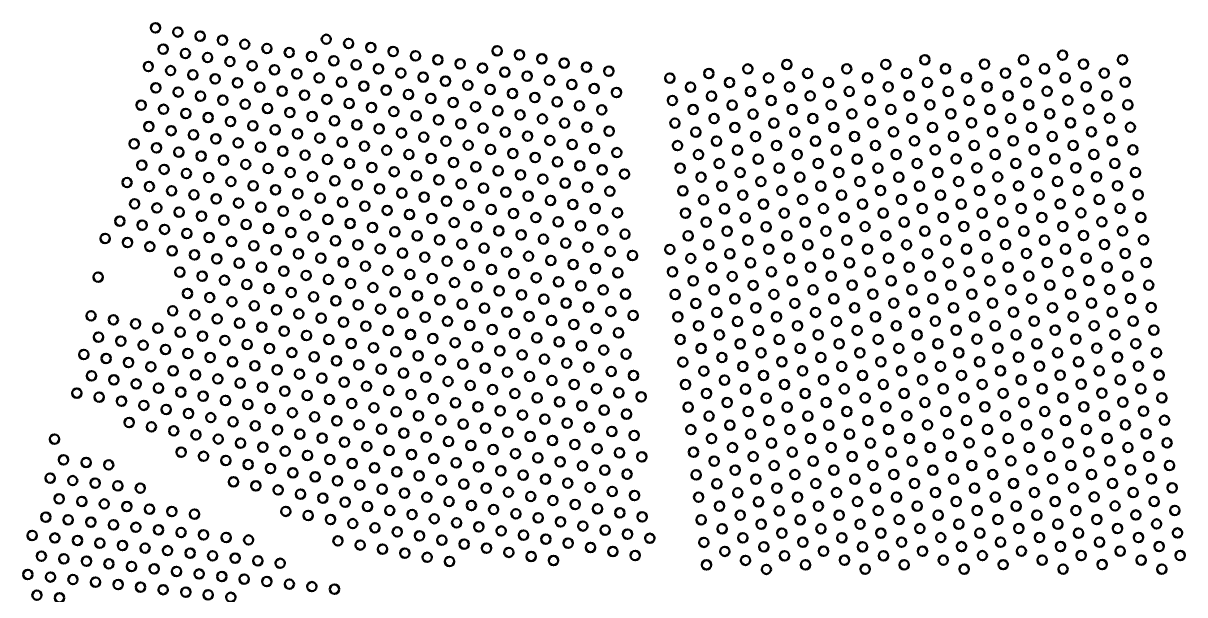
# Model space of a CAD drawing. Header units: millimetres. Extents: x 121 to 473, y 136 to 340.
# Drawn here: x 135.8 to 289.4, y 264.5 to 340.1 of the extents above; entities that cross this region are included whole.
import ezdxf

# ---------------------------------------------------------------- set-up
doc = ezdxf.new("R2010")
doc.units = ezdxf.units.MM
doc.header["$LTSCALE"] = 0.75
doc.layers.add('Visible', color=7, linetype='Continuous', lineweight=50)

msp = doc.modelspace()

# ---------------------------------------------------------------- linework, layer by layer
at = {"layer": 'Visible'}
for centre in [(153.32045, 339.47674), (156.271062, 338.934623), (159.221674, 338.392506), (162.172285, 337.85039), (175.919525, 337.966169), (178.870137, 337.424052), (154.326269, 336.650377), (157.276881, 336.10826), (165.122897, 337.308273), (168.073509, 336.766156), (171.024121, 336.224039), (181.820748, 336.881935), (184.77136, 336.339819), (187.721972, 335.797702), (198.5186, 336.455598), (201.469211, 335.913481), (273.294012, 335.863728), (152.381477, 334.366131), (160.227493, 335.566143), (163.178104, 335.024027), (166.128716, 334.48191), (173.974732, 335.681923), (176.925344, 335.139806), (179.875956, 334.597689), (190.672584, 335.255585), (193.623195, 334.713468), (204.419823, 335.371365), (207.370435, 334.829248), (210.321046, 334.287131), (236.817745, 334.64635), (249.894439, 334.65542), (255.055878, 335.255039), (262.971133, 334.664489), (268.132572, 335.264108), (276.047826, 334.673558), (281.209266, 335.273178), (155.332088, 333.824014), (158.2827, 333.281897), (161.233312, 332.73978), (169.079328, 333.939793), (172.02994, 333.397676), (174.980551, 332.85556), (182.826567, 334.055572), (185.777179, 333.513456), (188.727791, 332.971339), (196.573807, 334.171352), (199.524419, 333.629235), (202.47503, 333.087118), (213.271658, 333.745014), (221.333427, 332.847492), (226.494867, 333.447112), (231.656306, 334.046731), (234.410121, 332.856562), (239.57156, 333.456181), (244.733, 334.0558), (247.486815, 332.865631), (252.648254, 333.46525), (257.809693, 334.06487), (260.563508, 332.8747), (265.724948, 333.474319), (270.886387, 334.073939), (273.640202, 332.883769), (278.801641, 333.483389), (153.387296, 331.539768), (164.183923, 332.197664), (167.134535, 331.655547), (177.931163, 332.313443), (180.881775, 331.771326), (183.832386, 331.229209), (191.678403, 332.429222), (194.629014, 331.887105), (197.579626, 331.344989), (205.425642, 332.545001), (208.376254, 332.002885), (211.326865, 331.460768), (224.087242, 331.657323), (229.248681, 332.256942), (237.163936, 331.666392), (242.325375, 332.266011), (250.240629, 331.675461), (255.402069, 332.275081), (263.317323, 331.684531), (268.478763, 332.28415), (276.394017, 331.6936), (281.555456, 332.293219), (156.337907, 330.997651), (159.288519, 330.455534), (162.239131, 329.913417), (170.085147, 331.11343), (173.035759, 330.571313), (175.98637, 330.029197), (186.782998, 330.687093), (189.73361, 330.144976), (200.530238, 330.802872), (203.480849, 330.260755), (206.431461, 329.718638), (214.277477, 330.918651), (221.679618, 329.867534), (226.841057, 330.467153), (232.002496, 331.066773), (234.756311, 329.876603), (239.917751, 330.476223), (245.07919, 331.075842), (247.833005, 329.885672), (252.994444, 330.485292), (258.155884, 331.084911), (260.909699, 329.894742), (266.071138, 330.494361), (271.232577, 331.09398), (273.986392, 329.903811), (279.147832, 330.50343), (151.442503, 329.255521), (154.393115, 328.713404), (157.343726, 328.171288), (165.189742, 329.3713), (168.140354, 328.829184), (171.090966, 328.287067), (178.936982, 329.48708), (181.887594, 328.944963), (184.838205, 328.402846), (192.684221, 329.602859), (195.634833, 329.060742), (198.585445, 328.518626), (209.382073, 329.176522), (212.332684, 328.634405), (224.433432, 328.677364), (229.594872, 329.276984), (237.510126, 328.686434), (242.671566, 329.286053), (250.58682, 328.695503), (255.748259, 329.295122), (258.502074, 328.104953), (263.663514, 328.704572), (268.824953, 329.304191), (271.578768, 328.114022), (276.740207, 328.713641), (281.901647, 329.313261), (160.294338, 327.629171), (163.24495, 327.087054), (174.041577, 327.74495), (176.992189, 327.202833), (179.942801, 326.660717), (187.788817, 327.86073), (190.739429, 327.318613), (193.69004, 326.776496), (201.536057, 327.976509), (204.486668, 327.434392), (207.43728, 326.892275), (222.025808, 326.887576), (227.187247, 327.487195), (232.348687, 328.086814), (235.102502, 326.896645), (240.263941, 327.496264), (245.42538, 328.095883), (248.179195, 326.905714), (253.340635, 327.505333), (261.255889, 326.914783), (266.417328, 327.514403), (274.332583, 326.923852), (279.494022, 327.523472), (152.448322, 326.429158), (155.398934, 325.887041), (158.349545, 325.344925), (166.195561, 326.544937), (169.146173, 326.002821), (172.096785, 325.460704), (182.893413, 326.1186), (185.844024, 325.576483), (188.794636, 325.034366), (196.640652, 326.234379), (199.591264, 325.692262), (202.541876, 325.150146), (210.387892, 326.350159), (213.338503, 325.808042), (224.779623, 325.697406), (229.941062, 326.297025), (232.694877, 325.106856), (237.856317, 325.706475), (243.017756, 326.306095), (245.771571, 325.115925), (250.93301, 325.715544), (256.09445, 326.315164), (258.848265, 325.124994), (264.009704, 325.724614), (269.171143, 326.324233), (271.924958, 325.134064), (277.086398, 325.733683), (282.247837, 326.333302), (150.503529, 324.144912), (153.454141, 323.602795), (161.300157, 324.802808), (164.250769, 324.260691), (167.20138, 323.718574), (175.047396, 324.918587), (177.998008, 324.37647), (180.94862, 323.834354), (191.745248, 324.49225), (194.695859, 323.950133), (205.492487, 324.608029), (208.443099, 324.065912), (211.393711, 323.523795), (222.371998, 323.907617), (227.533438, 324.507236), (235.448692, 323.916686), (240.610131, 324.516306), (248.525386, 323.925756), (253.686825, 324.525375), (261.602079, 323.934825), (266.763519, 324.534444), (274.678773, 323.943894), (279.840213, 324.543513), (156.404752, 323.060678), (159.355364, 322.518562), (162.305976, 321.976445), (170.151992, 323.176458), (173.102604, 322.634341), (176.053215, 322.092224), (183.899232, 323.292237), (186.849843, 322.75012), (189.800455, 322.208003), (197.646471, 323.408016), (200.597083, 322.865899), (203.547695, 322.323783), (214.344322, 322.981679), (225.125813, 322.717448), (230.287253, 323.317067), (233.041068, 322.126897), (238.202507, 322.726517), (243.363946, 323.326136), (246.117761, 322.135967), (251.279201, 322.735586), (256.44064, 323.335205), (259.194455, 322.145036), (264.355894, 322.744655), (269.517334, 323.344275), (272.271149, 322.154105), (277.432588, 322.753724), (282.594027, 323.353344), (151.509348, 321.318549), (154.45996, 320.776432), (165.256588, 321.434328), (168.207199, 320.892211), (179.003827, 321.550107), (181.954439, 321.007991), (184.905051, 320.465874), (192.751067, 321.665887), (195.701678, 321.12377), (198.65229, 320.581653), (206.498306, 321.781666), (209.448918, 321.239549), (212.39953, 320.697432), (222.718189, 320.927659), (227.879628, 321.527278), (235.794883, 320.936728), (240.956322, 321.536347), (248.871576, 320.945797), (254.033016, 321.545416), (261.94827, 320.954866), (267.109709, 321.554486), (275.024964, 320.963936), (280.186403, 321.563555), (149.564555, 319.034302), (157.410571, 320.234315), (160.361183, 319.692198), (163.311795, 319.150082), (171.157811, 320.350095), (174.108423, 319.807978), (177.059034, 319.265861), (187.855662, 319.923757), (190.806274, 319.38164), (201.602902, 320.039536), (204.553513, 319.49742), (207.504125, 318.955303), (215.350141, 320.155316), (225.472004, 319.737489), (230.633443, 320.337109), (233.387258, 319.146939), (238.548697, 319.746558), (243.710137, 320.346178), (246.463952, 319.156008), (251.625391, 319.755628), (256.78683, 320.355247), (259.540645, 319.165077), (264.702085, 319.764697), (269.863524, 320.364316), (272.617339, 319.174147), (277.778778, 319.773766), (282.940218, 320.373385), (152.515167, 318.492186), (155.465779, 317.950069), (158.41639, 317.407952), (166.262407, 318.607965), (169.213018, 318.065848), (172.16363, 317.523731), (180.009646, 318.723744), (182.960258, 318.181628), (185.91087, 317.639511), (193.756886, 318.839524), (196.707497, 318.297407), (199.658109, 317.75529), (210.454737, 318.413186), (213.405349, 317.871069), (223.064379, 317.9477), (228.225819, 318.54732), (230.979634, 317.35715), (236.141073, 317.956769), (241.302512, 318.556389), (244.056327, 317.366219), (249.217767, 317.965839), (254.379206, 318.565458), (257.133021, 317.375289), (262.29446, 317.974908), (267.4559, 318.574527), (270.209715, 317.384358), (275.371154, 317.983977), (280.532593, 318.583597), (283.286408, 317.393427), (150.570374, 316.207939), (161.367002, 316.865835), (164.317614, 316.323719), (175.114242, 316.981615), (178.064853, 316.439498), (181.015465, 315.897381), (188.861481, 317.097394), (191.812093, 316.555277), (194.762705, 316.01316), (202.608721, 317.213173), (205.559332, 316.671057), (208.509944, 316.12894), (225.818194, 316.757531), (233.733448, 316.166981), (238.894888, 316.7666), (246.810142, 316.17605), (251.971581, 316.775669), (259.886836, 316.185119), (265.048275, 316.784738), (272.963529, 316.194188), (278.124969, 316.793808), (153.520986, 315.665823), (156.471598, 315.123706), (159.422209, 314.581589), (167.268226, 315.781602), (170.218837, 315.239485), (173.169449, 314.697368), (183.966077, 315.355264), (186.916688, 314.813148), (197.713316, 315.471044), (200.663928, 314.928927), (203.61454, 314.38681), (211.460556, 315.586823), (214.411168, 315.044706), (223.41057, 314.967742), (228.572009, 315.567361), (231.325824, 314.377192), (236.487263, 314.976811), (241.648703, 315.57643), (244.402518, 314.386261), (249.563957, 314.98588), (254.725396, 315.5855), (257.479211, 314.39533), (262.640651, 314.99495), (267.80209, 315.594569), (270.555905, 314.404399), (275.717344, 315.004019), (280.878784, 315.603638), (283.632599, 314.413469), (148.625582, 313.923693), (151.576193, 313.381576), (154.526805, 312.83946), (162.372821, 314.039472), (165.323433, 313.497356), (168.274044, 312.955239), (176.120061, 314.155252), (179.070672, 313.613135), (182.021284, 313.071018), (189.8673, 314.271031), (192.817912, 313.728914), (195.768524, 313.186797), (206.565151, 313.844693), (209.515763, 313.302577), (212.466375, 312.76046), (226.164385, 313.777572), (234.079639, 313.187022), (239.241078, 313.786642), (247.156333, 313.196091), (252.317772, 313.795711), (260.233026, 313.205161), (265.394466, 313.80478), (273.30972, 313.21423), (278.471159, 313.813849), (146.680789, 311.639447), (157.477417, 312.297343), (160.428028, 311.755226), (163.37864, 311.213109), (171.224656, 312.413122), (174.175268, 311.871005), (177.12588, 311.328889), (184.971896, 312.528901), (187.922507, 311.986785), (190.873119, 311.444668), (198.719135, 312.644681), (201.669747, 312.102564), (204.620359, 311.560447), (215.416987, 312.218343), (223.75676, 311.987783), (228.918199, 312.587403), (231.672014, 311.397233), (236.833454, 311.996853), (241.994893, 312.596472), (244.748708, 311.406302), (249.910147, 312.005922), (255.071587, 312.605541), (257.825402, 311.415372), (262.986841, 312.014991), (268.14828, 312.61461), (270.902095, 311.424441), (276.063535, 312.02406), (281.224974, 312.62368), (283.978789, 311.43351), (149.631401, 311.09733), (152.582012, 310.555213), (155.532624, 310.013096), (166.329252, 310.670993), (169.279863, 310.128876), (180.076491, 310.786772), (183.027103, 310.244655), (185.977715, 309.702538), (193.823731, 310.902551), (196.774343, 310.360434), (199.724954, 309.818318), (207.57097, 311.01833), (210.521582, 310.476214), (213.472194, 309.934097), (221.349136, 310.197995), (226.510575, 310.797614), (234.425829, 310.207064), (239.587269, 310.806683), (247.502523, 310.216133), (252.663962, 310.815752), (260.579217, 310.225202), (265.740656, 310.824822), (273.65591, 310.234271), (278.81735, 310.833891), (158.483236, 309.47098), (161.433847, 308.928863), (164.384459, 308.386746), (172.230475, 309.586759), (175.181087, 309.044642), (178.131699, 308.502525), (188.928326, 309.160422), (191.878938, 308.618305), (202.675566, 309.276201), (205.626178, 308.734084), (208.576789, 308.191967), (216.422806, 309.39198), (224.10295, 309.007825), (229.26439, 309.607444), (232.018205, 308.417275), (237.179644, 309.016894), (242.341084, 309.616514), (245.094898, 308.426344), (250.256338, 309.025963), (255.417777, 309.625583), (258.171592, 308.435413), (263.333032, 309.035033), (268.494471, 309.634652), (271.248286, 308.444483), (276.409725, 309.044102), (281.571165, 309.643721), (284.324979, 308.453552), (156.538443, 307.186733), (159.489055, 306.644617), (167.335071, 307.844629), (170.285682, 307.302513), (173.236294, 306.760396), (181.08231, 307.960409), (184.032922, 307.418292), (186.983534, 306.876175), (194.82955, 308.076188), (197.780162, 307.534071), (200.730773, 306.991955), (211.527401, 307.649851), (214.478013, 307.107734), (221.695326, 307.218036), (226.856765, 307.817655), (229.61058, 306.627486), (234.77202, 307.227105), (239.933459, 307.826725), (242.687274, 306.636555), (247.848713, 307.236175), (253.010153, 307.835794), (255.763968, 306.645624), (260.925407, 307.245244), (266.086846, 307.844863), (268.840661, 306.654694), (274.002101, 307.254313), (279.16354, 307.853932), (281.917355, 306.663763), (145.741815, 306.528837), (162.439666, 306.1025), (165.390278, 305.560383), (176.186906, 306.218279), (179.137518, 305.676162), (182.088129, 305.134046), (189.934145, 306.334058), (192.884757, 305.791942), (195.835369, 305.249825), (203.681385, 306.449838), (206.631997, 305.907721), (209.582608, 305.365604), (224.449141, 306.027867), (232.364395, 305.437316), (237.525835, 306.036936), (245.441089, 305.446386), (250.602528, 306.046005), (258.517783, 305.455455), (263.679222, 306.055074), (271.594476, 305.464524), (276.755916, 306.064143), (284.67117, 305.473593), (157.544262, 304.36037), (160.494874, 303.818254), (168.34089, 305.018266), (171.291501, 304.47615), (174.242113, 303.934033), (185.038741, 304.591929), (187.989353, 304.049812), (198.785981, 304.707708), (201.736592, 304.165591), (204.687204, 303.623475), (212.53322, 304.823488), (215.483832, 304.281371), (222.041516, 304.238078), (227.202956, 304.837697), (229.956771, 303.647528), (235.11821, 304.247147), (240.279649, 304.846766), (243.033464, 303.656597), (248.194904, 304.256216), (253.356343, 304.855835), (256.110158, 303.665666), (261.271597, 304.265285), (266.433037, 304.864905), (269.186852, 303.674735), (274.348291, 304.274355), (279.50973, 304.873974), (282.263545, 303.683804), (155.599469, 302.076124), (163.445485, 303.276137), (166.396097, 302.73402), (169.346709, 302.191903), (177.192725, 303.391916), (180.143337, 302.849799), (183.093948, 302.307683), (190.939964, 303.507695), (193.890576, 302.965579), (196.841188, 302.423462), (207.637816, 303.081358), (210.588427, 302.539241), (213.539039, 301.997124), (224.795331, 303.047908), (232.710586, 302.457358), (237.872025, 303.056977), (245.787279, 302.466427), (250.948719, 303.066047), (258.863973, 302.475496), (264.025412, 303.075116), (271.940667, 302.484566), (277.102106, 303.084185), (285.01736, 302.493635), (144.802841, 301.418228), (147.753453, 300.876111), (158.550081, 301.534007), (161.500693, 300.99189), (164.451304, 300.449774), (172.29732, 301.649787), (175.247932, 301.10767), (178.198544, 300.565553), (186.04456, 301.765566), (188.995172, 301.223449), (191.945783, 300.681332), (199.791799, 301.881345), (202.742411, 301.339228), (205.693023, 300.797112), (216.489651, 301.455008), (222.387707, 301.258119), (227.549146, 301.857739), (230.302961, 300.667569), (235.4644, 301.267188), (240.62584, 301.866808), (243.379655, 300.676638), (248.541094, 301.276258), (253.702534, 301.875877), (256.456348, 300.685708), (261.617788, 301.285327), (266.779227, 301.884946), (269.533042, 300.694777), (274.694482, 301.294396), (279.855921, 301.894016), (282.609736, 300.703846), (150.704065, 300.333994), (153.654676, 299.791878), (156.605288, 299.249761), (167.401916, 299.907657), (170.352528, 299.36554), (181.149155, 300.023436), (184.099767, 299.48132), (187.050379, 298.939203), (194.896395, 300.139216), (197.847007, 299.597099), (200.797618, 299.054982), (208.643635, 300.254995), (211.594246, 299.712878), (214.544858, 299.170761), (225.141522, 300.06795), (233.056776, 299.4774), (238.218215, 300.077019), (246.13347, 299.486469), (251.294909, 300.086088), (259.210163, 299.495538), (264.371603, 300.095157), (272.286857, 299.504607), (277.448296, 300.104227), (280.202111, 298.914057), (285.363551, 299.513676), (145.80866, 298.591865), (148.759272, 298.049748), (151.709884, 297.507631), (159.5559, 298.707644), (162.506512, 298.165527), (165.457123, 297.623411), (173.303139, 298.823423), (176.253751, 298.281307), (179.204363, 297.73919), (190.000991, 298.397086), (192.951602, 297.854969), (203.74823, 298.512865), (206.698842, 297.970749), (209.649454, 297.428632), (222.733897, 298.278161), (227.895337, 298.87778), (230.649151, 297.687611), (235.810591, 298.28723), (240.97203, 298.886849), (243.725845, 297.69668), (248.887285, 298.296299), (254.048724, 298.895919), (256.802539, 297.705749), (261.963978, 298.305368), (267.125418, 298.904988), (269.879233, 297.714818), (275.040672, 298.314438), (282.955926, 297.723888), (143.863868, 296.307619), (154.660495, 296.965515), (157.611107, 296.423398), (160.561719, 295.881281), (168.407735, 297.081294), (171.358347, 296.539177), (174.308958, 295.99706), (182.154974, 297.197073), (185.105586, 296.654956), (188.056198, 296.11284), (195.902214, 297.312853), (198.852826, 296.770736), (201.803437, 296.228619), (212.600065, 296.886515), (215.550677, 296.344398), (225.487712, 297.087991), (228.241527, 295.897822), (233.402966, 296.497441), (238.564406, 297.097061), (241.318221, 295.906891), (246.47966, 296.50651), (251.641099, 297.10613), (254.394914, 295.91596), (259.556354, 296.51558), (264.717793, 297.115199), (267.471608, 295.925029), (272.633047, 296.524649), (277.794487, 297.124268), (280.548302, 295.934099), (285.709741, 296.533718), (146.814479, 295.765502), (149.765091, 295.223385), (152.715703, 294.681268), (163.51233, 295.339164), (166.462942, 294.797048), (177.25957, 295.454944), (180.210182, 294.912827), (183.160793, 294.37071), (191.00681, 295.570723), (193.957421, 295.028606), (196.908033, 294.486489), (204.754049, 295.686502), (207.704661, 295.144385), (210.655273, 294.602269), (223.080088, 295.298202), (230.995342, 294.707652), (236.156781, 295.307272), (244.072036, 294.716721), (249.233475, 295.316341), (257.148729, 294.725791), (262.310169, 295.32541), (270.225423, 294.73486), (275.386862, 295.334479), (283.302117, 294.743929), (144.869686, 293.481256), (147.820298, 292.939139), (155.666314, 294.139152), (158.616926, 293.597035), (161.567538, 293.054918), (169.413554, 294.254931), (172.364166, 293.712814), (175.314777, 293.170697), (186.111405, 293.828593), (189.062017, 293.286477), (199.858645, 293.944373), (202.809256, 293.402256), (205.759868, 292.860139), (213.605884, 294.060152), (216.556496, 293.518035), (225.833902, 294.108033), (228.587717, 292.917863), (233.749157, 293.517483), (238.910596, 294.117102), (241.664411, 292.926933), (246.82585, 293.526552), (251.98729, 294.126171), (254.741105, 292.936002), (259.902544, 293.535621), (265.063984, 294.135241), (267.817798, 292.945071), (272.979238, 293.54469), (278.140677, 294.14431), (280.894492, 292.95414), (286.055932, 293.55376), (150.77091, 292.397022), (153.721522, 291.854905), (156.672133, 291.312788), (164.518149, 292.512801), (167.468761, 291.970685), (170.419373, 291.428568), (178.265389, 292.628581), (181.216001, 292.086464), (184.166612, 291.544347), (192.012629, 292.74436), (194.96324, 292.202243), (197.913852, 291.660126), (208.71048, 292.318022), (211.661091, 291.775906), (214.611703, 291.233789), (223.426278, 292.318244), (231.341532, 291.727694), (236.502972, 292.327313), (244.418226, 291.736763), (249.579665, 292.336382), (257.49492, 291.745832), (262.656359, 292.345452), (270.571613, 291.754901), (275.733053, 292.354521), (283.648307, 291.763971), (142.924894, 291.197009), (145.875505, 290.654892), (148.826117, 290.112776), (159.622745, 290.770672), (162.573357, 290.228555), (173.369985, 290.886451), (176.320596, 290.344334), (179.271208, 289.802218), (187.117224, 291.00223), (190.067836, 290.460114), (193.018448, 289.917997), (200.864464, 291.11801), (203.815075, 290.575893), (206.765687, 290.033776), (217.562315, 290.691672), (226.180093, 291.128074), (228.933908, 289.937905), (234.095347, 290.537524), (239.256787, 291.137144), (242.010601, 289.946974), (247.172041, 290.546594), (252.33348, 291.146213), (255.087295, 289.956043), (260.248735, 290.555663), (265.410174, 291.155282), (268.163989, 289.965113), (273.325428, 290.564732), (278.486868, 291.164351), (281.240683, 289.974182), (286.402122, 290.573801), (151.776729, 289.570659), (154.727341, 289.028542), (157.677952, 288.486425), (165.523968, 289.686438), (168.47458, 289.144321), (171.425192, 288.602205), (182.22182, 289.260101), (185.172431, 288.717984), (188.123043, 288.175867), (195.969059, 289.37588), (198.919671, 288.833763), (201.870283, 288.291647), (209.716299, 289.491659), (212.66691, 288.949543), (215.617522, 288.407426), (223.772468, 289.338286), (231.687723, 288.747735), (236.849162, 289.347355), (244.764416, 288.756805), (249.925856, 289.356424), (252.679671, 288.166254), (257.84111, 288.765874), (263.002549, 289.365493), (265.756364, 288.175324), (270.917804, 288.774943), (276.079243, 289.374562), (278.833058, 288.184393), (283.994497, 288.784012), (149.831936, 287.286413), (152.782548, 286.744296), (160.628564, 287.944309), (163.579176, 287.402192), (166.529787, 286.860075), (174.375804, 288.060088), (177.326415, 287.517971), (180.277027, 286.975854), (191.073655, 287.63375), (194.024266, 287.091634), (204.820894, 287.74953), (207.771506, 287.207413), (210.722118, 286.665296), (226.526283, 288.148116), (229.280098, 286.957946), (234.441538, 287.557566), (239.602977, 288.157185), (242.356792, 286.967016), (247.518231, 287.566635), (255.433486, 286.976085), (260.594925, 287.575704), (268.510179, 286.985154), (273.671619, 287.584774), (281.586873, 286.994223), (286.748312, 287.593843), (139.976764, 285.112277), (155.73316, 286.202179), (158.683771, 285.660062), (161.634383, 285.117946), (169.480399, 286.317958), (172.431011, 285.775842), (175.381622, 285.233725), (183.227639, 286.433738), (186.17825, 285.891621), (189.128862, 285.349504), (196.974878, 286.549517), (199.92549, 286.0074), (202.876102, 285.465283), (213.672729, 286.12318), (216.623341, 285.581063), (224.118659, 286.358327), (226.872474, 285.168158), (232.033913, 285.767777), (237.195352, 286.367396), (239.949167, 285.177227), (245.110607, 285.776846), (250.272046, 286.376466), (253.025861, 285.186296), (258.1873, 285.785915), (263.34874, 286.385535), (266.102555, 285.195365), (271.263994, 285.794985), (276.425434, 286.394604), (279.179248, 285.204434), (284.340688, 285.804054), (164.584995, 284.575829), (167.535606, 284.033712), (178.332234, 284.691608), (181.282846, 284.149491), (184.233458, 283.607375), (192.079474, 284.807387), (195.030085, 284.265271), (197.980697, 283.723154), (205.826713, 284.923167), (208.777325, 284.38105), (211.727937, 283.838933), (229.626289, 283.977988), (234.787728, 284.577607), (242.702982, 283.987057), (247.864422, 284.586677), (255.779676, 283.996127), (260.941115, 284.595746), (268.85637, 284.005196), (274.017809, 284.604815), (281.933063, 284.014265), (287.094503, 284.613884), (141.177151, 282.3629), (144.158375, 282.027779), (156.738979, 283.375816), (159.68959, 282.833699), (162.640202, 282.291583), (170.486218, 283.491595), (173.43683, 282.949479), (176.387441, 282.407362), (187.184069, 283.065258), (190.134681, 282.523141), (200.931309, 283.181037), (203.881921, 282.63892), (206.832532, 282.096804), (214.678548, 283.296816), (217.62916, 282.7547), (224.464849, 283.378369), (227.218664, 282.188199), (232.380104, 282.787819), (237.541543, 283.387438), (240.295358, 282.197268), (245.456797, 282.796888), (250.618237, 283.396507), (253.372051, 282.206338), (258.533491, 282.805957), (263.69493, 283.405576), (266.448745, 282.215407), (271.610185, 282.815026), (276.771624, 283.414646), (279.525439, 282.224476), (284.686878, 282.824095), (147.139598, 281.692657), (165.590814, 281.749466), (168.541425, 281.207349), (171.492037, 280.665232), (179.338053, 281.865245), (182.288665, 281.323128), (185.239277, 280.781012), (193.085293, 281.981024), (196.035904, 281.438908), (198.986516, 280.896791), (209.783144, 281.554687), (212.733756, 281.01257), (229.972479, 280.99803), (235.133918, 281.597649), (243.049173, 281.007099), (248.210612, 281.606718), (256.125866, 281.016168), (261.287306, 281.615787), (269.20256, 281.025237), (274.363999, 281.624857), (282.279254, 281.034307), (287.440693, 281.633926), (139.396316, 279.948646), (142.377539, 279.613524), (145.358763, 279.278402), (163.646021, 279.465219), (174.442649, 280.123116), (177.39326, 279.580999), (180.343872, 279.038882), (188.189888, 280.238895), (191.1405, 279.696778), (194.091112, 279.154661), (201.937128, 280.354674), (204.88774, 279.812557), (207.838351, 279.270441), (215.684367, 280.470453), (224.81104, 280.39841), (227.564855, 279.208241), (232.726294, 279.80786), (237.887733, 280.40748), (240.641548, 279.21731), (245.802988, 279.816929), (250.964427, 280.416549), (253.718242, 279.226379), (258.879681, 279.825999), (264.041121, 280.425618), (266.794936, 279.235448), (271.956375, 279.835068), (277.117814, 280.434687), (279.871629, 279.244518), (285.033069, 279.844137), (148.339986, 278.943281), (151.32121, 278.608159), (166.596633, 278.923103), (169.547244, 278.380986), (172.497856, 277.838869), (183.294484, 278.496765), (186.245096, 277.954648), (189.195707, 277.412532), (197.041723, 278.612545), (199.992335, 278.070428), (202.942947, 277.528311), (210.788963, 278.728324), (213.739575, 278.186207), (216.690186, 277.64409), (225.15723, 277.418452), (230.318669, 278.018071), (235.480109, 278.617691), (238.233924, 277.427521), (243.395363, 278.02714), (248.556803, 278.62676), (251.310617, 277.43659), (256.472057, 278.03621), (261.633496, 278.635829), (264.387311, 277.44566), (269.54875, 278.045279), (274.71019, 278.644898), (277.464005, 277.454729), (282.625444, 278.054348), (287.786884, 278.653968), (140.596703, 277.19927), (143.577927, 276.864148), (146.55915, 276.529026), (149.540374, 276.193905), (175.448468, 277.296752), (178.399079, 276.754636), (181.349691, 276.212519), (192.146319, 276.870415), (195.096931, 276.328298), (205.893559, 276.986194), (208.84417, 276.444078), (211.794782, 275.901961), (227.911045, 276.228282), (233.072484, 276.827902), (240.987739, 276.237352), (246.149178, 276.836971), (254.064432, 276.246421), (259.225872, 276.84604), (267.141126, 276.25549), (272.302565, 276.855109), (280.21782, 276.264559), (285.379259, 276.864179), (138.815868, 274.785016), (141.797091, 274.449894), (152.521597, 275.858783), (155.502821, 275.523661), (158.484044, 275.188539), (170.553063, 275.554623), (173.503675, 275.012506), (176.454287, 274.470389), (184.300303, 275.670402), (187.250915, 275.128285), (190.201526, 274.586169), (198.047542, 275.786181), (200.998154, 275.244065), (203.948766, 274.701948), (214.745394, 275.359844), (217.696005, 274.817727), (225.50342, 274.438493), (230.66486, 275.038113), (235.826299, 275.637732), (238.580114, 274.447563), (243.741554, 275.047182), (248.902993, 275.646801), (251.656808, 274.456632), (256.818247, 275.056251), (261.979687, 275.655871), (264.733501, 274.465701), (269.894941, 275.06532), (275.05638, 275.66494), (277.810195, 274.47477), (282.971635, 275.07439), (288.133074, 275.674009), (144.778315, 274.114772), (147.759538, 273.77965), (150.740762, 273.444528), (153.721985, 273.109407), (179.404898, 273.928273), (182.35551, 273.386156), (185.306122, 272.844039), (193.152138, 274.044052), (196.10275, 273.501935), (199.053361, 272.959818), (206.899377, 274.159831), (209.849989, 273.617714), (212.800601, 273.075598), (228.257235, 273.248324), (233.418675, 273.847943), (241.333929, 273.257393), (246.495368, 273.857013), (254.410623, 273.266462), (259.572062, 273.866082), (267.487316, 273.275532), (272.648756, 273.875151), (280.56401, 273.284601), (285.725449, 273.88422), (137.035032, 272.370761), (140.016255, 272.035639), (142.997479, 271.700518), (145.978702, 271.365396), (156.703209, 272.774285), (159.684432, 272.439163), (162.665655, 272.104041), (165.646879, 271.768919), (177.460106, 271.644026), (188.256733, 272.301922), (191.207345, 271.759806), (202.003973, 272.417702), (204.954585, 271.875585), (207.905196, 271.333468), (215.751213, 272.533481), (218.701824, 271.991364), (225.849611, 271.458535), (231.01105, 272.058154), (236.17249, 272.657774), (238.926305, 271.467604), (244.087744, 272.067224), (249.249183, 272.666843), (252.002998, 271.476673), (257.164438, 272.076293), (262.325877, 272.675912), (265.079692, 271.485743), (270.241131, 272.085362), (275.402571, 272.684981), (278.156386, 271.494812), (283.317825, 272.094431), (288.479264, 272.694051), (148.959926, 271.030274), (151.941149, 270.695152), (154.922373, 270.36003), (157.903596, 270.024909), (180.410717, 271.10191), (183.361329, 270.559793), (186.311941, 270.017676), (194.157957, 271.217689), (197.108569, 270.675572), (200.05918, 270.133455), (210.855808, 270.791351), (213.80642, 270.249235), (228.603426, 270.268365), (233.764865, 270.867985), (241.680119, 270.277435), (246.841559, 270.877054), (254.756813, 270.286504), (259.918253, 270.886123), (267.833507, 270.295573), (272.994946, 270.895193), (280.9102, 270.304642), (286.07164, 270.904262), (138.23542, 269.621385), (141.216643, 269.286263), (144.197867, 268.951141), (147.17909, 268.61602), (150.160314, 268.280898), (160.88482, 269.689787), (163.866043, 269.354665), (166.847267, 269.019543), (169.82849, 268.684421), (189.262552, 269.475559), (192.213164, 268.933443), (203.009792, 269.591339), (205.960404, 269.049222), (216.757032, 269.707118), (226.195801, 268.478577), (231.357241, 269.078196), (236.51868, 269.677815), (239.272495, 268.487646), (244.433934, 269.087265), (249.595374, 269.686885), (252.349189, 268.496715), (257.510628, 269.096334), (262.672067, 269.695954), (265.425882, 268.505784), (270.587322, 269.105404), (275.748761, 269.705023), (278.502576, 268.514853), (283.664015, 269.114473), (288.825455, 269.714092), (136.454584, 267.207131), (139.435807, 266.872009), (153.141537, 267.945776), (156.122761, 267.610654), (159.103984, 267.275532), (162.085207, 266.940411), (234.111056, 267.888026), (247.187749, 267.897096), (260.264443, 267.906165), (273.341137, 267.915234), (286.41783, 267.924303), (142.417031, 266.536887), (145.398254, 266.201765), (148.379478, 265.866643), (151.360701, 265.531522), (154.341925, 265.1964), (165.066431, 266.605289), (168.047654, 266.270167), (171.028878, 265.935045), (174.010101, 265.599923), (176.991325, 265.264801), (137.654972, 264.457755), (140.636195, 264.122633), (157.323148, 264.861278), (160.304372, 264.526156), (163.285595, 264.191034)]:
    msp.add_circle(centre, 0.617, dxfattribs=at)

doc.saveas('drawing.dxf')
